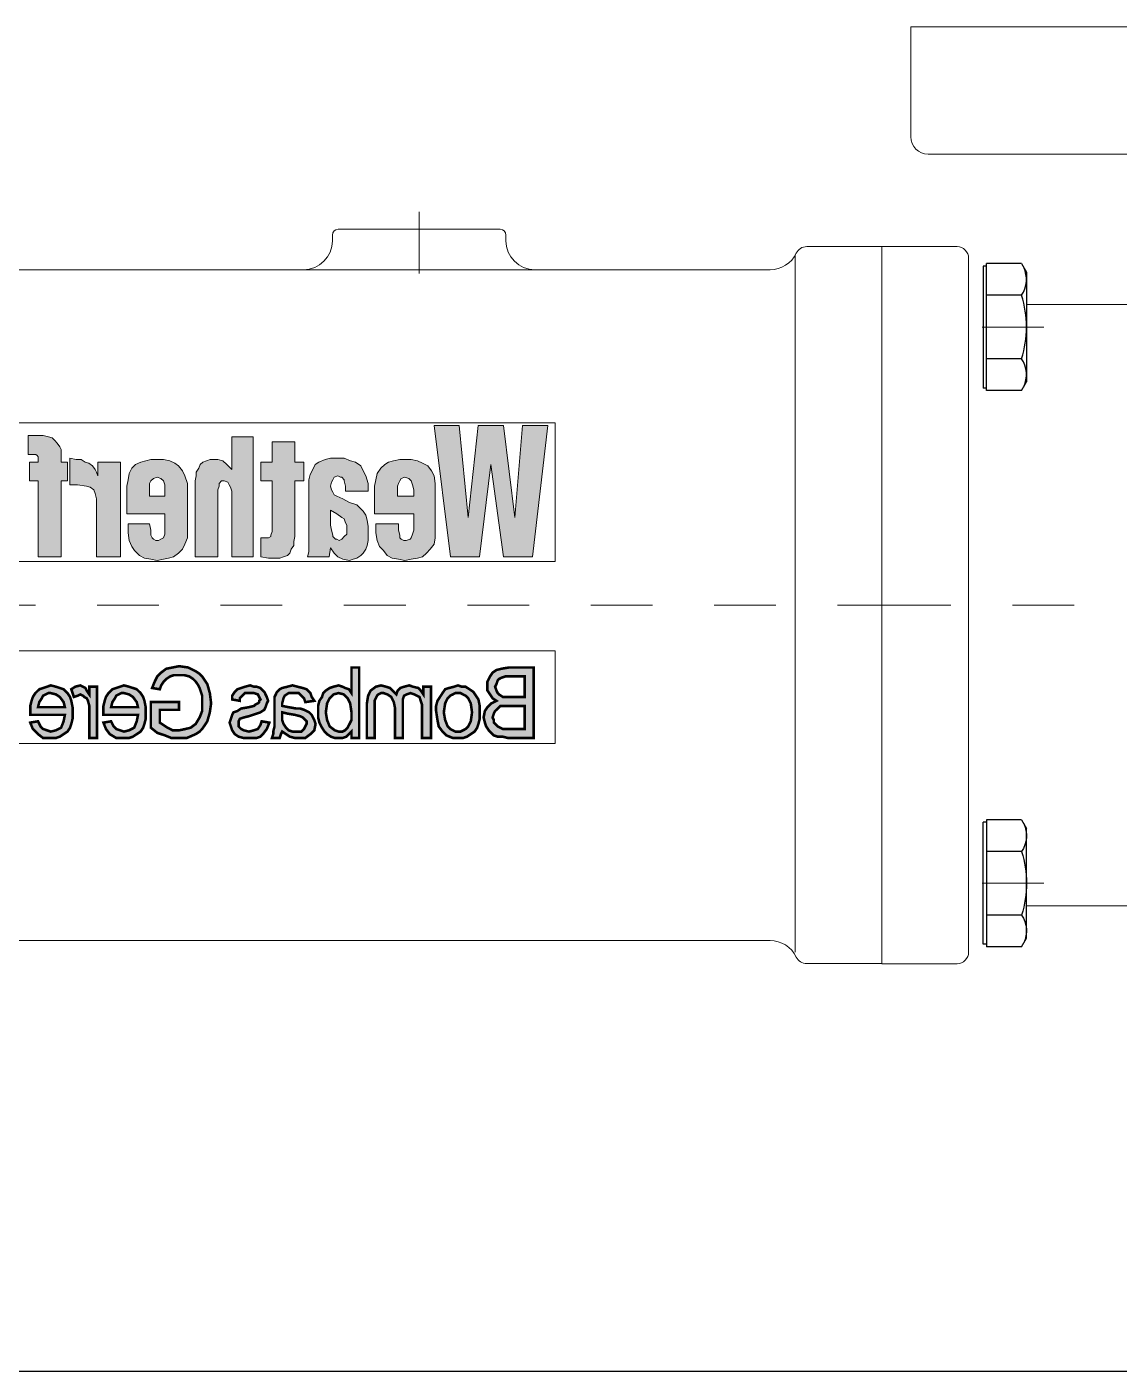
# Model space of a CAD drawing. Header units: millimetres. Extents: x 100 to 940, y 100 to 694.
# Drawn here: x 525.006 to 526.777, y 604.084 to 606.263 of the extents above; entities that cross this region are included whole.
import ezdxf

# ---------------------------------------------------------------- set-up
doc = ezdxf.new("R2010")
doc.units = ezdxf.units.MM
doc.linetypes.add('CENTER', pattern=[2, 1.25, -0.25, 0.25, -0.25])
for name, color, linetype, lineweight in [('AM_0N', 7, 'Continuous', 30), ('Centro', 1, 'CENTER', 5), ('contorno', 1, 'Continuous', 9), ('HACHURA', 1, 'Continuous', 18)]:
    doc.layers.add(name, color=color, linetype=linetype, lineweight=lineweight)

# ---------------------------------------------------------------- blocks, each defined once
blk = doc.blocks.new('CARCAÇA INTERMEDIÁRIA WHT 40')
at = {"layer": 'HACHURA'}
for points in [[(-350.64, 9104.16), (-352.17, 9088.21), (-353.92, 9104.16), (-358.29, 9104.16), (-360.26, 9088.21), (-361.57, 9104.16), (-365.95, 9104.16), (-363.32, 9081.43), (-358.29, 9081.43), (-356.11, 9097.39), (-354.14, 9081.43), (-349.11, 9081.43), (-346.27, 9104.16)], [(-316.32, 9094.55), (-316.32, 9097.82), (-318.29, 9097.82), (-318.29, 9101.32), (-322.23, 9101.32), (-322.23, 9097.82), (-323.76, 9097.82), (-323.76, 9094.55), (-322.23, 9094.55), (-322.23, 9084.93), (-322.01, 9084.05), (-322.01, 9083.4), (-321.57, 9082.74), (-321.35, 9082.08), (-320.91, 9081.65), (-319.6, 9081.21), (-317.63, 9081.21), (-316.32, 9081.43), (-316.32, 9084.71), (-317.63, 9084.71), (-318.07, 9084.93), (-318.07, 9085.15), (-318.29, 9085.8), (-318.29, 9094.55)], [(-305.17, 9095.42), (-305.17, 9096.08), (-305.61, 9096.73), (-305.83, 9097.39), (-306.27, 9097.82), (-307.58, 9098.26), (-308.89, 9098.26), (-309.77, 9098.04), (-311.3, 9096.51), (-311.3, 9102.2), (-315.01, 9102.2), (-315.01, 9081.43), (-311.3, 9081.43), (-311.3, 9092.8), (-311.08, 9093.45), (-310.64, 9094.33), (-309.98, 9094.55), (-309.55, 9094.55), (-309.11, 9094.11), (-309.11, 9093.67), (-308.89, 9093.01), (-308.89, 9081.43), (-304.96, 9081.43), (-304.96, 9094.55)], [(-276.32, 9094.55), (-276.32, 9097.82), (-277.85, 9097.82), (-277.85, 9098.7), (-277.41, 9099.14), (-276.1, 9099.14), (-276.1, 9102.41), (-278.72, 9102.41), (-279.6, 9102.2), (-280.25, 9101.98), (-281.13, 9101.1), (-281.57, 9100.45), (-281.78, 9100.01), (-281.78, 9097.82), (-282.88, 9097.82), (-282.88, 9094.55), (-281.78, 9094.55), (-281.78, 9081.43), (-277.85, 9081.43), (-277.85, 9094.55)], [(-287.91, 9081.43), (-287.91, 9091.48), (-287.69, 9092.36), (-287.47, 9093.01), (-286.81, 9093.45), (-286.16, 9093.67), (-284.63, 9093.89), (-283.31, 9093.89), (-283.31, 9098.48), (-284.41, 9098.26), (-285.28, 9098.26), (-285.94, 9097.82), (-286.59, 9097.61), (-287.25, 9097.17), (-287.69, 9096.51), (-287.91, 9096.08), (-288.12, 9095.42), (-288.12, 9097.82), (-292.06, 9097.82), (-292.06, 9081.43)], [(-302.19, 9062.51), (-303.74, 9062.29), (-305.07, 9061.63), (-305.74, 9061.18), (-306.18, 9060.74), (-306.63, 9060.07), (-307.07, 9059.41), (-307.51, 9057.86), (-307.73, 9056.08), (-307.51, 9054.53), (-307.07, 9052.98), (-306.63, 9052.31), (-306.18, 9051.65), (-305.74, 9051.2), (-305.07, 9050.76), (-303.52, 9050.09), (-301.97, 9050.09), (-300.86, 9050.09), (-299.75, 9050.54), (-298.42, 9050.98), (-297.31, 9051.87), (-297.31, 9056.3), (-302.19, 9056.3), (-302.19, 9054.97), (-298.86, 9054.97), (-298.86, 9052.75), (-299.53, 9052.31), (-300.19, 9051.87), (-301.08, 9051.42), (-302.19, 9051.42), (-303.3, 9051.65), (-304.19, 9051.87), (-305.07, 9052.53), (-305.74, 9053.64), (-306.18, 9054.75), (-306.18, 9056.3), (-306.18, 9057.41), (-305.74, 9058.74), (-305.52, 9059.19), (-305.07, 9059.85), (-304.63, 9060.29), (-303.96, 9060.74), (-303.08, 9060.96), (-302.19, 9060.96), (-301.3, 9060.96), (-300.64, 9060.74), (-299.97, 9060.29), (-299.53, 9059.85), (-299.09, 9059.19), (-298.86, 9058.52), (-297.53, 9058.74), (-297.98, 9059.85), (-298.42, 9060.74), (-299.09, 9061.4), (-299.97, 9062.07), (-301.08, 9062.29)], [(-344.19, 9054.75), (-344.19, 9055.86), (-343.97, 9056.52), (-343.75, 9057.19), (-343.31, 9057.41), (-342.86, 9057.63), (-342.2, 9057.86), (-341.53, 9057.63), (-341.09, 9057.41), (-340.87, 9056.75), (-340.87, 9055.86), (-340.87, 9050.09), (-339.54, 9050.09), (-339.54, 9055.19), (-339.32, 9056.3), (-338.87, 9057.19), (-338.21, 9057.63), (-337.54, 9057.86), (-337.1, 9057.86), (-336.65, 9057.63), (-336.43, 9057.41), (-336.21, 9056.97), (-335.99, 9056.52), (-335.99, 9055.64), (-335.99, 9050.09), (-334.66, 9050.09), (-334.66, 9056.08), (-334.88, 9057.41), (-335.32, 9058.3), (-336.21, 9058.96), (-337.1, 9059.19), (-337.98, 9058.96), (-338.65, 9058.74), (-339.09, 9058.3), (-339.76, 9057.63), (-339.98, 9058.3), (-340.42, 9058.74), (-341.09, 9058.96), (-341.98, 9059.19), (-342.64, 9058.96), (-343.53, 9058.74), (-343.97, 9058.3), (-344.42, 9057.63), (-344.42, 9058.96), (-345.75, 9058.96), (-345.75, 9050.09), (-344.19, 9050.09)], [(-315.81, 9057.63), (-315.14, 9057.86), (-314.48, 9057.86), (-313.59, 9057.86), (-313.15, 9057.41), (-312.7, 9056.97), (-312.7, 9056.52), (-311.37, 9056.75), (-311.37, 9057.41), (-311.82, 9058.08), (-312.26, 9058.52), (-312.92, 9058.74), (-313.59, 9058.96), (-314.48, 9059.19), (-315.14, 9058.96), (-315.59, 9058.96), (-316.25, 9058.74), (-316.47, 9058.52), (-316.92, 9058.08), (-317.14, 9057.63), (-317.36, 9057.19), (-317.58, 9056.52), (-317.36, 9056.08), (-317.14, 9055.42), (-316.92, 9054.97), (-316.25, 9054.53), (-315.59, 9054.31), (-314.26, 9053.86), (-313.37, 9053.64), (-312.7, 9053.42), (-312.48, 9052.98), (-312.48, 9052.53), (-312.48, 9052.09), (-312.92, 9051.65), (-313.37, 9051.42), (-314.26, 9051.2), (-315.14, 9051.42), (-315.81, 9051.65), (-316.25, 9052.31), (-316.47, 9052.98), (-317.8, 9052.75), (-317.36, 9051.65), (-316.69, 9050.76), (-316.25, 9050.32), (-315.59, 9050.09), (-314.92, 9050.09), (-314.26, 9050.09), (-313.37, 9050.09), (-312.48, 9050.32), (-311.82, 9050.76), (-311.37, 9051.42), (-311.15, 9052.09), (-310.93, 9052.75), (-311.15, 9053.42), (-311.37, 9054.09), (-311.59, 9054.53), (-312.26, 9054.75), (-312.92, 9055.19), (-314.26, 9055.42), (-315.14, 9055.64), (-315.36, 9055.86), (-315.81, 9056.08), (-316.03, 9056.3), (-316.03, 9056.52), (-316.25, 9056.75), (-316.03, 9057.19)], [(-288, 9050.09), (-286.67, 9050.09), (-286.67, 9054.75), (-286.67, 9055.64), (-286.44, 9056.52), (-286.22, 9056.97), (-285.78, 9057.19), (-285.56, 9057.41), (-285.11, 9057.63), (-284.67, 9057.41), (-284, 9057.19), (-283.56, 9058.52), (-284.23, 9058.96), (-285.11, 9059.19), (-285.56, 9058.96), (-286, 9058.74), (-286.22, 9058.3), (-286.67, 9057.63), (-286.67, 9058.96), (-288, 9058.96)]]:
    blk.add_hatch(color=256, dxfattribs=at).paths.add_polyline_path(points)
h = blk.add_hatch(color=256, dxfattribs=at)
h.paths.add_polyline_path([(-336.43, 9095.86), (-337.09, 9096.73), (-337.75, 9097.39), (-338.4, 9097.82), (-339.28, 9098.04), (-340.37, 9098.26), (-342.34, 9098.26), (-343.43, 9098.04), (-345.18, 9097.17), (-345.83, 9096.29), (-346.27, 9095.42), (-346.49, 9094.11), (-346.49, 9084.71), (-346.27, 9083.62), (-345.62, 9082.74), (-344.3, 9081.43), (-343.43, 9081.21), (-341.24, 9080.77), (-339.06, 9081.21), (-338.18, 9081.65), (-337.53, 9082.52), (-336.87, 9083.18), (-336.43, 9084.27), (-336.22, 9085.58), (-336.22, 9087.11), (-340.15, 9087.11), (-340.15, 9086.02), (-340.37, 9085.15), (-340.37, 9084.71), (-340.59, 9084.49), (-341.02, 9084.27), (-341.46, 9084.27), (-342.12, 9084.49), (-342.34, 9084.71), (-342.77, 9086.02), (-342.77, 9088.86), (-336, 9088.86), (-336, 9093.67)])
h.paths.add_polyline_path([(-342.77, 9091.92), (-342.77, 9093.01), (-342.56, 9093.89), (-342.34, 9094.55), (-341.9, 9094.98), (-341.24, 9095.2), (-340.59, 9094.98), (-339.93, 9093.67), (-339.93, 9091.92)], flags=16)
h = blk.add_hatch(color=256, dxfattribs=at)
h.paths.add_polyline_path([(-324.85, 9095.64), (-325.72, 9097.39), (-326.38, 9097.82), (-327.47, 9098.26), (-328.35, 9098.48), (-330.75, 9098.48), (-331.84, 9098.04), (-332.72, 9097.82), (-333.59, 9097.17), (-334.47, 9095.42), (-334.9, 9094.11), (-334.9, 9092.8), (-330.97, 9092.8), (-330.97, 9093.67), (-330.75, 9094.55), (-330.75, 9094.76), (-330.31, 9095.2), (-330.09, 9095.2), (-329.66, 9095.42), (-329, 9095.2), (-328.56, 9094.33), (-328.35, 9093.67), (-328.56, 9093.01), (-329, 9092.14), (-329.44, 9091.92), (-330.53, 9091.48), (-331.63, 9090.83), (-332.94, 9090.39), (-334.03, 9089.3), (-334.47, 9088.64), (-334.69, 9087.77), (-334.9, 9086.68), (-334.9, 9084.27), (-334.69, 9083.4), (-334.47, 9082.74), (-334.03, 9082.08), (-333.59, 9081.65), (-332.94, 9081.21), (-331.63, 9080.77), (-330.53, 9080.99), (-329.66, 9081.43), (-329, 9082.08), (-328.35, 9082.96), (-328.13, 9081.43), (-324.41, 9081.43), (-324.63, 9082.3), (-324.63, 9094.76)])
h.paths.add_polyline_path([(-328.35, 9086.89), (-328.78, 9085.15), (-328.78, 9084.93), (-329.22, 9084.49), (-329.44, 9084.49), (-329.88, 9084.27), (-330.31, 9084.49), (-331.19, 9085.36), (-331.19, 9086.89), (-330.97, 9087.33), (-330.75, 9087.99), (-330.31, 9088.21), (-329.44, 9088.86), (-328.35, 9089.52)], flags=16)
h = blk.add_hatch(color=256, dxfattribs=at)
h.paths.add_polyline_path([(-293.15, 9088.86), (-293.15, 9093.67), (-293.59, 9095.86), (-294.03, 9096.73), (-294.68, 9097.39), (-295.56, 9097.82), (-297.3, 9098.26), (-299.49, 9098.26), (-300.58, 9098.04), (-301.46, 9097.61), (-302.11, 9097.17), (-302.77, 9096.29), (-303.21, 9095.42), (-303.64, 9094.11), (-303.64, 9084.71), (-303.21, 9083.62), (-302.77, 9082.74), (-302.11, 9082.08), (-301.24, 9081.43), (-299.49, 9080.99), (-298.4, 9080.77), (-296.21, 9081.21), (-295.34, 9081.65), (-294.46, 9082.52), (-294.03, 9083.18), (-293.59, 9084.27), (-293.37, 9085.58), (-293.37, 9087.11), (-297.09, 9087.11), (-297.3, 9086.02), (-297.3, 9085.15), (-297.52, 9084.71), (-297.74, 9084.49), (-298.18, 9084.27), (-298.62, 9084.27), (-299.49, 9084.71), (-299.71, 9085.36), (-299.71, 9088.86)])
h.paths.add_polyline_path([(-299.71, 9093.89), (-299.49, 9094.55), (-299.05, 9094.98), (-298.4, 9095.2), (-297.74, 9094.98), (-297.3, 9094.55), (-297.09, 9094.11), (-297.09, 9091.92), (-299.71, 9091.92)], flags=16)
h = blk.add_hatch(color=256, dxfattribs=at)
h.paths.add_polyline_path([(-363.49, 9050.09), (-359.05, 9050.09), (-358.17, 9050.32), (-357.28, 9050.32), (-356.61, 9050.54), (-356.17, 9050.98), (-355.73, 9051.42), (-355.28, 9052.09), (-355.06, 9052.75), (-354.84, 9053.64), (-355.06, 9054.75), (-355.5, 9055.42), (-356.17, 9056.08), (-357.06, 9056.52), (-356.39, 9056.97), (-355.95, 9057.63), (-355.5, 9058.3), (-355.5, 9059.19), (-355.5, 9059.85), (-355.95, 9060.74), (-356.39, 9061.4), (-357.06, 9061.85), (-357.94, 9062.07), (-359.27, 9062.29), (-363.49, 9062.29)])
h.paths.add_polyline_path([(-361.94, 9057.19), (-361.94, 9060.74), (-359.72, 9060.74), (-358.61, 9060.74), (-357.94, 9060.52), (-357.5, 9060.29), (-357.28, 9060.07), (-357.06, 9059.41), (-356.83, 9058.96), (-357.06, 9058.3), (-357.28, 9057.86), (-357.5, 9057.63), (-358.17, 9057.19), (-358.61, 9057.19), (-359.5, 9057.19)], flags=16)
h.paths.add_polyline_path([(-359.27, 9055.64), (-358.39, 9055.64), (-357.72, 9055.64), (-357.28, 9055.19), (-356.83, 9054.75), (-356.61, 9054.31), (-356.39, 9053.64), (-356.61, 9053.2), (-356.61, 9052.75), (-357.06, 9052.31), (-357.28, 9052.09), (-357.72, 9051.87), (-358.17, 9051.65), (-358.61, 9051.65), (-359.05, 9051.65), (-361.94, 9051.65), (-361.94, 9055.64)], flags=16)
h = blk.add_hatch(color=256, dxfattribs=at)
h.paths.add_polyline_path([(-333.33, 9050.09), (-332, 9050.09), (-332, 9051.2), (-331.55, 9050.76), (-331.11, 9050.32), (-330.44, 9050.09), (-329.78, 9050.09), (-329.11, 9050.09), (-328.45, 9050.32), (-327.78, 9050.76), (-327.34, 9051.2), (-326.9, 9051.87), (-326.45, 9052.75), (-326.23, 9053.64), (-326.23, 9054.75), (-326.23, 9055.64), (-326.45, 9056.52), (-326.9, 9057.19), (-327.12, 9057.86), (-327.56, 9058.3), (-328.23, 9058.74), (-328.89, 9058.96), (-329.78, 9059.19), (-330.44, 9058.96), (-330.89, 9058.74), (-331.55, 9058.52), (-332, 9057.86), (-332, 9062.29), (-333.33, 9062.29)])
h.paths.add_polyline_path([(-331.33, 9056.97), (-330.67, 9057.63), (-329.78, 9057.86), (-328.89, 9057.63), (-328.23, 9056.97), (-327.78, 9056.08), (-327.56, 9054.53), (-327.78, 9053.2), (-328.23, 9052.09), (-329.11, 9051.42), (-329.78, 9051.2), (-330.44, 9051.2), (-330.89, 9051.42), (-331.33, 9051.87), (-331.55, 9052.31), (-332, 9053.2), (-332, 9054.53), (-331.77, 9056.08)], flags=16)
h = blk.add_hatch(color=256, dxfattribs=at)
h.paths.add_polyline_path([(-346.63, 9054.75), (-346.63, 9055.64), (-346.86, 9056.52), (-347.3, 9057.19), (-347.74, 9057.86), (-348.19, 9058.52), (-348.85, 9058.74), (-349.74, 9058.96), (-350.4, 9059.19), (-351.07, 9058.96), (-351.73, 9058.96), (-352.4, 9058.52), (-353.06, 9058.08), (-353.51, 9057.41), (-353.95, 9056.75), (-354.17, 9055.64), (-354.17, 9054.53), (-354.17, 9053.42), (-353.95, 9052.53), (-353.73, 9051.87), (-353.29, 9051.2), (-352.62, 9050.76), (-351.96, 9050.32), (-351.29, 9050.09), (-350.4, 9050.09), (-349.52, 9050.09), (-348.41, 9050.54), (-347.74, 9051.2), (-347.08, 9052.09), (-346.86, 9053.2)])
h.paths.add_polyline_path([(-347.96, 9054.53), (-348.19, 9053.2), (-348.63, 9052.09), (-349.07, 9051.65), (-349.52, 9051.42), (-349.96, 9051.2), (-350.4, 9051.2), (-350.85, 9051.2), (-351.29, 9051.42), (-351.73, 9051.65), (-352.18, 9052.09), (-352.62, 9052.98), (-352.84, 9054.53), (-352.62, 9056.08), (-352.18, 9056.97), (-351.73, 9057.41), (-351.29, 9057.63), (-350.85, 9057.86), (-350.4, 9057.86), (-349.96, 9057.86), (-349.52, 9057.63), (-349.07, 9057.41), (-348.63, 9056.97), (-348.19, 9056.08)], flags=16)
h = blk.add_hatch(color=256, dxfattribs=at)
h.paths.add_polyline_path([(-320.24, 9056.97), (-320.02, 9056.08), (-320.02, 9055.86), (-320.02, 9055.64), (-321.13, 9055.42), (-322.46, 9055.19), (-323.13, 9055.19), (-323.79, 9054.97), (-324.23, 9054.75), (-324.68, 9054.53), (-325.12, 9054.09), (-325.34, 9053.64), (-325.57, 9053.2), (-325.79, 9052.53), (-325.57, 9051.42), (-324.9, 9050.76), (-324.01, 9050.09), (-322.9, 9050.09), (-322.24, 9050.09), (-321.35, 9050.32), (-320.69, 9050.76), (-320.02, 9051.2), (-319.8, 9050.76), (-319.58, 9050.09), (-318.25, 9050.09), (-318.47, 9050.76), (-318.47, 9051.2), (-318.69, 9052.09), (-318.69, 9053.86), (-318.69, 9055.86), (-318.69, 9056.75), (-318.69, 9057.19), (-318.91, 9057.63), (-319.13, 9058.08), (-319.58, 9058.52), (-320.02, 9058.74), (-320.91, 9058.96), (-321.8, 9059.19), (-322.68, 9058.96), (-323.57, 9058.74), (-324.23, 9058.52), (-324.9, 9057.86), (-325.12, 9057.19), (-325.57, 9056.52), (-324.01, 9056.3), (-323.79, 9056.97), (-323.35, 9057.41), (-322.9, 9057.86), (-322.02, 9057.86), (-321.13, 9057.86), (-320.46, 9057.41)])
h.paths.add_polyline_path([(-320.02, 9054.53), (-320.02, 9054.09), (-320.02, 9053.2), (-320.24, 9052.53), (-320.69, 9051.87), (-321.13, 9051.42), (-321.8, 9051.2), (-322.68, 9051.2), (-323.35, 9051.2), (-323.79, 9051.65), (-324.01, 9052.09), (-324.23, 9052.53), (-324.23, 9052.98), (-324.01, 9053.2), (-323.79, 9053.42), (-323.57, 9053.64), (-323.13, 9053.86), (-322.24, 9054.09), (-320.91, 9054.31)], flags=16)
h = blk.add_hatch(color=256, dxfattribs=at)
h.paths.add_polyline_path([(-289.55, 9057.19), (-289.99, 9057.86), (-290.66, 9058.52), (-291.32, 9058.74), (-291.99, 9058.96), (-292.65, 9059.19), (-293.54, 9058.96), (-294.21, 9058.74), (-294.87, 9058.52), (-295.54, 9057.86), (-295.98, 9057.19), (-296.2, 9056.52), (-296.42, 9055.42), (-296.42, 9054.53), (-296.42, 9053.42), (-296.2, 9052.53), (-295.98, 9051.87), (-295.54, 9051.2), (-294.87, 9050.76), (-294.21, 9050.32), (-293.54, 9050.09), (-292.65, 9050.09), (-291.32, 9050.09), (-290.21, 9050.76), (-289.55, 9051.65), (-289.11, 9052.75), (-290.44, 9052.98), (-290.88, 9052.09), (-291.32, 9051.65), (-291.99, 9051.42), (-292.65, 9051.2), (-293.54, 9051.42), (-294.43, 9051.87), (-294.87, 9052.98), (-295.09, 9054.09), (-289.11, 9054.09), (-289.11, 9054.31), (-289.11, 9054.53), (-289.11, 9055.64), (-289.33, 9056.52)])
h.paths.add_polyline_path([(-290.66, 9056.3), (-290.44, 9055.42), (-295.09, 9055.42), (-294.87, 9056.3), (-294.21, 9057.19), (-293.54, 9057.63), (-292.65, 9057.86), (-292.21, 9057.86), (-291.77, 9057.63), (-291.32, 9057.41), (-291.1, 9056.97)], flags=16)
h = blk.add_hatch(color=256, dxfattribs=at)
h.paths.add_polyline_path([(-283.56, 9056.52), (-283.78, 9055.42), (-283.78, 9054.53), (-283.78, 9053.42), (-283.56, 9052.53), (-283.34, 9051.87), (-282.9, 9051.2), (-282.23, 9050.76), (-281.57, 9050.32), (-280.9, 9050.09), (-280.01, 9050.09), (-278.68, 9050.09), (-277.8, 9050.76), (-276.91, 9051.65), (-276.46, 9052.75), (-277.8, 9052.98), (-278.24, 9052.09), (-278.68, 9051.65), (-279.35, 9051.42), (-280.01, 9051.2), (-280.9, 9051.42), (-281.79, 9051.87), (-282.23, 9052.98), (-282.45, 9054.09), (-276.46, 9054.09), (-276.46, 9054.31), (-276.46, 9054.53), (-276.46, 9055.64), (-276.69, 9056.52), (-276.91, 9057.19), (-277.35, 9057.86), (-278.02, 9058.52), (-278.68, 9058.74), (-279.35, 9058.96), (-280.01, 9059.19), (-280.9, 9058.96), (-281.57, 9058.74), (-282.23, 9058.52), (-282.9, 9057.86), (-283.34, 9057.19)])
h.paths.add_polyline_path([(-282.23, 9056.3), (-281.57, 9057.19), (-280.9, 9057.63), (-280.01, 9057.86), (-279.57, 9057.86), (-279.13, 9057.63), (-278.68, 9057.41), (-278.46, 9056.97), (-278.02, 9056.3), (-277.8, 9055.42), (-282.45, 9055.42)], flags=16)
at = {"layer": 'Centro'}
for p, q in [((-343.7, 9141.07), (-343.7, 9128.07)), ((-426.7, 9073.07), (-120.7, 9073.07))]:
    blk.add_line(p, q, dxfattribs=at)
at = {"layer": 'contorno'}
for p, q in [((-358.7, 9137.07), (-358.7, 9136.07)), ((-329.7, 9138.07), (-357.7, 9138.07)), ((-328.7, 9136.07), (-328.7, 9137.07)), ((-423.7, 9135.07), (-410.7, 9135.07)), ((-423.7, 9128.52), (-423.7, 9135.07)), ((-408.7, 9013.07), (-408.7, 9133.56)), ((-150.7, 9131.07), (-404.37, 9131.07)), ((-423.7, 9128.52), (-423.7, 9017.62)), ((-423.7, 9017.62), (-423.7, 9011.07)), ((-150.7, 9015.07), (-404.37, 9015.07)), ((-423.7, 9011.07), (-410.7, 9011.07))]:
    blk.add_line(p, q, dxfattribs=at)
for points in [[(-367.2, 9104.61), (-234.86, 9104.61), (-234.86, 9080.61), (-367.2, 9080.61)], [(-367.2, 9065.14), (-241.77, 9065.14), (-241.77, 9049.14), (-367.2, 9049.14)]]:
    blk.add_lwpolyline(points, close=True, dxfattribs=at)
for centre, radius, start, end in [((-363.7, 9136.07), 5, 270, 0), ((-357.7, 9137.07), 1, 90, 180), ((-329.7, 9137.07), 1, 0, 90), ((-323.7, 9136.07), 5, 180, 270), ((-410.7, 9133.07), 2, 25.3769, 90), ((-404.37, 9136.07), 5, 205.3769, 270), ((-404.37, 9010.07), 5, 90, 154.6231), ((-410.7, 9013.07), 2, 270, 334.6231)]:
    blk.add_arc(centre, radius, start, end, dxfattribs=at)
at = {"layer": 'HACHURA'}
for points in [[(-353.92, 9104.16), (-352.17, 9088.21), (-350.64, 9104.16), (-346.27, 9104.16), (-349.11, 9081.43), (-354.14, 9081.43), (-356.11, 9097.39), (-358.29, 9081.43), (-363.32, 9081.43), (-365.95, 9104.16), (-361.57, 9104.16), (-360.26, 9088.21), (-358.29, 9104.16), (-353.92, 9104.16), (-353.92, 9104.16)], [(-322.23, 9094.55), (-323.76, 9094.55), (-323.76, 9097.82), (-322.23, 9097.82), (-322.23, 9101.32), (-318.29, 9101.32), (-318.29, 9097.82), (-316.32, 9097.82), (-316.32, 9094.55), (-318.29, 9094.55), (-318.29, 9085.8), (-318.07, 9085.15), (-318.07, 9084.93), (-317.63, 9084.71), (-317.42, 9084.71), (-316.76, 9084.71), (-316.32, 9084.71), (-316.32, 9081.43), (-317.63, 9081.21), (-318.95, 9081.21), (-319.6, 9081.21), (-320.26, 9081.43), (-320.91, 9081.65), (-321.35, 9082.08), (-321.57, 9082.74), (-322.01, 9083.4), (-322.01, 9084.05), (-322.23, 9084.93), (-322.23, 9094.55), (-322.23, 9094.55)], [(-311.3, 9102.2), (-311.3, 9096.51), (-310.42, 9097.39), (-309.77, 9098.04), (-308.89, 9098.26), (-308.23, 9098.26), (-307.58, 9098.26), (-306.92, 9098.04), (-306.27, 9097.82), (-305.83, 9097.39), (-305.61, 9096.73), (-305.17, 9096.08), (-305.17, 9095.42), (-304.96, 9094.55), (-304.96, 9081.43), (-308.89, 9081.43), (-308.89, 9093.01), (-309.11, 9093.67), (-309.11, 9094.11), (-309.55, 9094.55), (-309.98, 9094.55), (-310.64, 9094.33), (-310.86, 9093.89), (-311.08, 9093.45), (-311.3, 9092.8), (-311.3, 9081.43), (-315.01, 9081.43), (-315.01, 9102.2), (-311.3, 9102.2), (-311.3, 9102.2)], [(-281.78, 9081.43), (-281.78, 9094.55), (-282.88, 9094.55), (-282.88, 9097.82), (-281.78, 9097.82), (-281.78, 9099.35), (-281.78, 9100.01), (-281.57, 9100.45), (-281.13, 9101.1), (-280.69, 9101.54), (-280.25, 9101.98), (-279.6, 9102.2), (-278.72, 9102.41), (-277.85, 9102.41), (-276.1, 9102.41), (-276.1, 9099.14), (-276.98, 9099.14), (-277.41, 9099.14), (-277.63, 9098.92), (-277.85, 9098.7), (-277.85, 9098.48), (-277.85, 9097.82), (-276.32, 9097.82), (-276.32, 9094.55), (-277.85, 9094.55), (-277.85, 9081.43), (-281.78, 9081.43), (-281.78, 9081.43)], [(-336, 9088.86), (-342.77, 9088.86), (-342.77, 9086.02), (-342.56, 9085.36), (-342.34, 9084.71), (-342.12, 9084.49), (-341.46, 9084.27), (-341.02, 9084.27), (-340.59, 9084.49), (-340.37, 9084.71), (-340.37, 9085.15), (-340.15, 9086.02), (-340.15, 9087.11), (-336.22, 9087.11), (-336.22, 9085.58), (-336.43, 9084.27), (-336.87, 9083.18), (-337.53, 9082.52), (-338.18, 9081.65), (-339.06, 9081.21), (-340.15, 9080.99), (-341.24, 9080.77), (-342.34, 9080.99), (-343.43, 9081.21), (-344.3, 9081.43), (-344.96, 9082.08), (-345.62, 9082.74), (-346.27, 9083.62), (-346.49, 9084.71), (-346.49, 9086.02), (-346.49, 9092.8), (-346.49, 9094.11), (-346.27, 9095.42), (-345.83, 9096.29), (-345.18, 9097.17), (-344.3, 9097.61), (-343.43, 9098.04), (-342.34, 9098.26), (-341.24, 9098.26), (-340.37, 9098.26), (-339.28, 9098.04), (-338.4, 9097.82), (-337.75, 9097.39), (-337.09, 9096.73), (-336.43, 9095.86), (-336.22, 9094.76), (-336, 9093.67), (-336, 9088.86), (-336, 9088.86)], [(-328.13, 9081.43), (-328.35, 9082.96), (-329, 9082.08), (-329.66, 9081.43), (-330.53, 9080.99), (-331.63, 9080.77), (-332.28, 9080.99), (-332.94, 9081.21), (-333.59, 9081.65), (-334.03, 9082.08), (-334.47, 9082.74), (-334.69, 9083.4), (-334.9, 9084.27), (-334.9, 9085.36), (-334.9, 9086.68), (-334.69, 9087.77), (-334.47, 9088.64), (-334.03, 9089.3), (-332.94, 9090.39), (-331.63, 9090.83), (-330.53, 9091.48), (-329.44, 9091.92), (-329, 9092.14), (-328.78, 9092.58), (-328.56, 9093.01), (-328.35, 9093.67), (-328.56, 9094.33), (-328.78, 9094.76), (-329, 9095.2), (-329.66, 9095.42), (-330.09, 9095.2), (-330.31, 9095.2), (-330.75, 9094.76), (-330.75, 9094.55), (-330.97, 9093.67), (-330.97, 9092.8), (-334.9, 9092.8), (-334.9, 9094.11), (-334.47, 9095.42), (-334.03, 9096.29), (-333.59, 9097.17), (-332.72, 9097.82), (-331.84, 9098.04), (-330.75, 9098.48), (-329.66, 9098.48), (-328.35, 9098.48), (-327.47, 9098.26), (-326.38, 9097.82), (-325.72, 9097.39), (-325.29, 9096.51), (-324.85, 9095.64), (-324.63, 9094.76), (-324.63, 9093.45), (-324.63, 9083.18), (-324.63, 9082.3), (-324.41, 9081.43), (-328.13, 9081.43), (-328.13, 9081.43)], [(-293.15, 9088.86), (-299.71, 9088.86), (-299.71, 9086.02), (-299.71, 9085.36), (-299.49, 9084.71), (-299.05, 9084.49), (-298.62, 9084.27), (-298.18, 9084.27), (-297.74, 9084.49), (-297.52, 9084.71), (-297.3, 9085.15), (-297.3, 9086.02), (-297.09, 9087.11), (-293.37, 9087.11), (-293.37, 9085.58), (-293.59, 9084.27), (-294.03, 9083.18), (-294.46, 9082.52), (-295.34, 9081.65), (-296.21, 9081.21), (-297.3, 9080.99), (-298.4, 9080.77), (-299.49, 9080.99), (-300.37, 9081.21), (-301.24, 9081.43), (-302.11, 9082.08), (-302.77, 9082.74), (-303.21, 9083.62), (-303.64, 9084.71), (-303.64, 9086.02), (-303.64, 9092.8), (-303.64, 9094.11), (-303.21, 9095.42), (-302.77, 9096.29), (-302.11, 9097.17), (-301.46, 9097.61), (-300.58, 9098.04), (-299.49, 9098.26), (-298.4, 9098.26), (-297.3, 9098.26), (-296.43, 9098.04), (-295.56, 9097.82), (-294.68, 9097.39), (-294.03, 9096.73), (-293.59, 9095.86), (-293.37, 9094.76), (-293.15, 9093.67), (-293.15, 9088.86), (-293.15, 9088.86)], [(-292.06, 9097.82), (-288.12, 9097.82), (-288.12, 9095.42), (-287.91, 9096.08), (-287.69, 9096.51), (-287.25, 9097.17), (-286.59, 9097.61), (-285.94, 9097.82), (-285.28, 9098.26), (-284.41, 9098.26), (-283.31, 9098.48), (-283.31, 9093.89), (-284.63, 9093.89), (-286.16, 9093.67), (-286.81, 9093.45), (-287.47, 9093.01), (-287.69, 9092.36), (-287.91, 9091.48), (-287.91, 9081.43), (-292.06, 9081.43), (-292.06, 9097.82), (-292.06, 9097.82)], [(-342.77, 9091.92), (-339.93, 9091.92), (-339.93, 9093.67), (-340.15, 9094.11), (-340.37, 9094.55), (-340.59, 9094.98), (-341.24, 9095.2), (-341.9, 9094.98), (-342.34, 9094.55), (-342.56, 9093.89), (-342.77, 9093.01), (-342.77, 9091.92), (-342.77, 9091.92)], [(-299.71, 9091.92), (-297.09, 9091.92), (-297.09, 9093.67), (-297.09, 9094.11), (-297.3, 9094.55), (-297.74, 9094.98), (-298.4, 9095.2), (-299.05, 9094.98), (-299.49, 9094.55), (-299.71, 9093.89), (-299.71, 9093.01), (-299.71, 9091.92), (-299.71, 9091.92)], [(-328.35, 9086.89), (-328.35, 9089.52), (-329.44, 9088.86), (-330.31, 9088.21), (-330.75, 9087.99), (-330.97, 9087.33), (-331.19, 9086.89), (-331.19, 9086.02), (-331.19, 9085.36), (-330.75, 9084.93), (-330.31, 9084.49), (-329.88, 9084.27), (-329.44, 9084.49), (-329.22, 9084.49), (-328.78, 9084.93), (-328.78, 9085.15), (-328.56, 9086.02), (-328.35, 9086.89), (-328.35, 9086.89)], [(-363.49, 9050.09), (-363.49, 9062.29), (-359.27, 9062.29), (-357.94, 9062.07), (-357.06, 9061.85), (-356.39, 9061.4), (-355.95, 9060.74), (-355.5, 9059.85), (-355.5, 9059.19), (-355.5, 9058.3), (-355.95, 9057.63), (-356.39, 9056.97), (-357.06, 9056.52), (-356.17, 9056.08), (-355.5, 9055.42), (-355.06, 9054.75), (-354.84, 9053.64), (-355.06, 9052.75), (-355.28, 9052.09), (-355.73, 9051.42), (-356.17, 9050.98), (-356.61, 9050.54), (-357.28, 9050.32), (-358.17, 9050.32), (-359.05, 9050.09), (-363.49, 9050.09), (-363.49, 9050.09)], [(-332, 9050.09), (-333.33, 9050.09), (-333.33, 9062.29), (-332, 9062.29), (-332, 9057.86), (-331.55, 9058.52), (-330.89, 9058.74), (-330.44, 9058.96), (-329.78, 9059.19), (-328.89, 9058.96), (-328.23, 9058.74), (-327.56, 9058.3), (-327.12, 9057.86), (-326.9, 9057.19), (-326.45, 9056.52), (-326.23, 9055.64), (-326.23, 9054.75), (-326.23, 9053.64), (-326.45, 9052.75), (-326.9, 9051.87), (-327.34, 9051.2), (-327.78, 9050.76), (-328.45, 9050.32), (-329.11, 9050.09), (-329.78, 9050.09), (-330.44, 9050.09), (-331.11, 9050.32), (-331.55, 9050.76), (-332, 9051.2), (-332, 9050.09), (-332, 9050.09)], [(-302.19, 9054.97), (-302.19, 9056.3), (-297.31, 9056.3), (-297.31, 9051.87), (-298.42, 9050.98), (-299.75, 9050.54), (-300.86, 9050.09), (-301.97, 9050.09), (-303.52, 9050.09), (-305.07, 9050.76), (-305.74, 9051.2), (-306.18, 9051.65), (-306.63, 9052.31), (-307.07, 9052.98), (-307.51, 9054.53), (-307.73, 9056.08), (-307.51, 9057.86), (-307.07, 9059.41), (-306.63, 9060.07), (-306.18, 9060.74), (-305.74, 9061.18), (-305.07, 9061.63), (-303.74, 9062.29), (-302.19, 9062.51), (-301.08, 9062.29), (-299.97, 9062.07), (-299.09, 9061.4), (-298.42, 9060.74), (-297.98, 9059.85), (-297.53, 9058.74), (-298.86, 9058.52), (-299.09, 9059.19), (-299.53, 9059.85), (-299.97, 9060.29), (-300.64, 9060.74), (-301.3, 9060.96), (-302.19, 9060.96), (-303.08, 9060.96), (-303.96, 9060.74), (-304.63, 9060.29), (-305.07, 9059.85), (-305.52, 9059.19), (-305.74, 9058.74), (-306.18, 9057.41), (-306.18, 9056.3), (-306.18, 9054.75), (-305.74, 9053.64), (-305.07, 9052.53), (-304.19, 9051.87), (-303.3, 9051.65), (-302.19, 9051.42), (-301.08, 9051.42), (-300.19, 9051.87), (-299.53, 9052.31), (-298.86, 9052.75), (-298.86, 9054.97), (-302.19, 9054.97), (-302.19, 9054.97)], [(-361.94, 9057.19), (-359.5, 9057.19), (-358.61, 9057.19), (-358.17, 9057.19), (-357.5, 9057.63), (-357.28, 9057.86), (-357.06, 9058.3), (-356.83, 9058.96), (-357.06, 9059.41), (-357.28, 9060.07), (-357.5, 9060.29), (-357.94, 9060.52), (-358.61, 9060.74), (-359.72, 9060.74), (-361.94, 9060.74), (-361.94, 9057.19), (-361.94, 9057.19)], [(-354.17, 9054.53), (-354.17, 9055.64), (-353.95, 9056.75), (-353.51, 9057.41), (-353.06, 9058.08), (-352.4, 9058.52), (-351.73, 9058.96), (-351.07, 9058.96), (-350.4, 9059.19), (-349.74, 9058.96), (-348.85, 9058.74), (-348.19, 9058.52), (-347.74, 9057.86), (-347.3, 9057.19), (-346.86, 9056.52), (-346.63, 9055.64), (-346.63, 9054.75), (-346.86, 9053.2), (-347.08, 9052.09), (-347.74, 9051.2), (-348.41, 9050.54), (-349.52, 9050.09), (-350.4, 9050.09), (-351.29, 9050.09), (-351.96, 9050.32), (-352.62, 9050.76), (-353.29, 9051.2), (-353.73, 9051.87), (-353.95, 9052.53), (-354.17, 9053.42), (-354.17, 9054.53), (-354.17, 9054.53)], [(-352.84, 9054.53), (-352.62, 9052.98), (-352.18, 9052.09), (-351.73, 9051.65), (-351.29, 9051.42), (-350.85, 9051.2), (-350.4, 9051.2), (-349.96, 9051.2), (-349.52, 9051.42), (-349.07, 9051.65), (-348.63, 9052.09), (-348.19, 9053.2), (-347.96, 9054.53), (-348.19, 9056.08), (-348.63, 9056.97), (-349.07, 9057.41), (-349.52, 9057.63), (-349.96, 9057.86), (-350.4, 9057.86), (-350.85, 9057.86), (-351.29, 9057.63), (-351.73, 9057.41), (-352.18, 9056.97), (-352.62, 9056.08), (-352.84, 9054.53), (-352.84, 9054.53)], [(-345.75, 9050.09), (-345.75, 9058.96), (-344.42, 9058.96), (-344.42, 9057.63), (-343.97, 9058.3), (-343.53, 9058.74), (-342.64, 9058.96), (-341.98, 9059.19), (-341.09, 9058.96), (-340.42, 9058.74), (-339.98, 9058.3), (-339.76, 9057.63), (-339.09, 9058.3), (-338.65, 9058.74), (-337.98, 9058.96), (-337.1, 9059.19), (-336.21, 9058.96), (-335.32, 9058.3), (-334.88, 9057.41), (-334.66, 9056.08), (-334.66, 9050.09), (-335.99, 9050.09), (-335.99, 9055.64), (-335.99, 9056.52), (-336.21, 9056.97), (-336.43, 9057.41), (-336.65, 9057.63), (-337.1, 9057.86), (-337.54, 9057.86), (-338.21, 9057.63), (-338.87, 9057.19), (-339.32, 9056.3), (-339.54, 9055.19), (-339.54, 9050.09), (-340.87, 9050.09), (-340.87, 9055.86), (-340.87, 9056.75), (-341.09, 9057.41), (-341.53, 9057.63), (-342.2, 9057.86), (-342.86, 9057.63), (-343.31, 9057.41), (-343.75, 9057.19), (-343.97, 9056.52), (-344.19, 9055.86), (-344.19, 9054.75), (-344.19, 9050.09), (-345.75, 9050.09), (-345.75, 9050.09)], [(-332, 9054.53), (-332, 9053.2), (-331.55, 9052.31), (-331.33, 9051.87), (-330.89, 9051.42), (-330.44, 9051.2), (-329.78, 9051.2), (-329.11, 9051.42), (-328.23, 9052.09), (-327.78, 9053.2), (-327.56, 9054.53), (-327.78, 9056.08), (-328.23, 9056.97), (-328.89, 9057.63), (-329.78, 9057.86), (-330.67, 9057.63), (-331.33, 9056.97), (-331.77, 9056.08), (-332, 9054.53), (-332, 9054.53)], [(-320.02, 9051.2), (-320.69, 9050.76), (-321.35, 9050.32), (-322.24, 9050.09), (-322.9, 9050.09), (-324.01, 9050.09), (-324.9, 9050.76), (-325.57, 9051.42), (-325.79, 9052.53), (-325.57, 9053.2), (-325.34, 9053.64), (-325.12, 9054.09), (-324.68, 9054.53), (-324.23, 9054.75), (-323.79, 9054.97), (-323.13, 9055.19), (-322.46, 9055.19), (-321.13, 9055.42), (-320.02, 9055.64), (-320.02, 9055.86), (-320.02, 9056.08), (-320.24, 9056.97), (-320.46, 9057.41), (-321.13, 9057.86), (-322.02, 9057.86), (-322.9, 9057.86), (-323.35, 9057.41), (-323.79, 9056.97), (-324.01, 9056.3), (-325.57, 9056.52), (-325.12, 9057.19), (-324.9, 9057.86), (-324.23, 9058.52), (-323.57, 9058.74), (-322.68, 9058.96), (-321.8, 9059.19), (-320.91, 9058.96), (-320.02, 9058.74), (-319.58, 9058.52), (-319.13, 9058.08), (-318.91, 9057.63), (-318.69, 9057.19), (-318.69, 9056.75), (-318.69, 9055.86), (-318.69, 9053.86), (-318.69, 9052.09), (-318.47, 9051.2), (-318.47, 9050.76), (-318.25, 9050.09), (-319.58, 9050.09), (-319.8, 9050.76), (-320.02, 9051.2), (-320.02, 9051.2)], [(-317.8, 9052.75), (-316.47, 9052.98), (-316.25, 9052.31), (-315.81, 9051.65), (-315.14, 9051.42), (-314.26, 9051.2), (-313.37, 9051.42), (-312.92, 9051.65), (-312.48, 9052.09), (-312.48, 9052.53), (-312.48, 9052.98), (-312.7, 9053.42), (-313.37, 9053.64), (-314.26, 9053.86), (-315.59, 9054.31), (-316.25, 9054.53), (-316.92, 9054.97), (-317.14, 9055.42), (-317.36, 9056.08), (-317.58, 9056.52), (-317.36, 9057.19), (-317.14, 9057.63), (-316.92, 9058.08), (-316.47, 9058.52), (-316.25, 9058.74), (-315.59, 9058.96), (-315.14, 9058.96), (-314.48, 9059.19), (-313.59, 9058.96), (-312.92, 9058.74), (-312.26, 9058.52), (-311.82, 9058.08), (-311.37, 9057.41), (-311.37, 9056.75), (-312.7, 9056.52), (-312.7, 9056.97), (-313.15, 9057.41), (-313.59, 9057.86), (-314.48, 9057.86), (-315.14, 9057.86), (-315.81, 9057.63), (-316.03, 9057.19), (-316.25, 9056.75), (-316.03, 9056.52), (-316.03, 9056.3), (-315.81, 9056.08), (-315.36, 9055.86), (-315.14, 9055.64), (-314.26, 9055.42), (-312.92, 9055.19), (-312.26, 9054.75), (-311.59, 9054.53), (-311.37, 9054.09), (-311.15, 9053.42), (-310.93, 9052.75), (-311.15, 9052.09), (-311.37, 9051.42), (-311.82, 9050.76), (-312.48, 9050.32), (-313.37, 9050.09), (-314.26, 9050.09), (-314.92, 9050.09), (-315.59, 9050.09), (-316.25, 9050.32), (-316.69, 9050.76), (-317.36, 9051.65), (-317.8, 9052.75), (-317.8, 9052.75)], [(-290.44, 9052.98), (-289.11, 9052.75), (-289.55, 9051.65), (-290.21, 9050.76), (-291.32, 9050.09), (-292.65, 9050.09), (-293.54, 9050.09), (-294.21, 9050.32), (-294.87, 9050.76), (-295.54, 9051.2), (-295.98, 9051.87), (-296.2, 9052.53), (-296.42, 9053.42), (-296.42, 9054.53), (-296.42, 9055.42), (-296.2, 9056.52), (-295.98, 9057.19), (-295.54, 9057.86), (-294.87, 9058.52), (-294.21, 9058.74), (-293.54, 9058.96), (-292.65, 9059.19), (-291.99, 9058.96), (-291.32, 9058.74), (-290.66, 9058.52), (-289.99, 9057.86), (-289.55, 9057.19), (-289.33, 9056.52), (-289.11, 9055.64), (-289.11, 9054.53), (-289.11, 9054.31), (-289.11, 9054.09), (-295.09, 9054.09), (-294.87, 9052.98), (-294.43, 9051.87), (-293.54, 9051.42), (-292.65, 9051.2), (-291.99, 9051.42), (-291.32, 9051.65), (-290.88, 9052.09), (-290.44, 9052.98), (-290.44, 9052.98)], [(-295.09, 9055.42), (-290.44, 9055.42), (-290.66, 9056.3), (-291.1, 9056.97), (-291.32, 9057.41), (-291.77, 9057.63), (-292.21, 9057.86), (-292.65, 9057.86), (-293.54, 9057.63), (-294.21, 9057.19), (-294.87, 9056.3), (-295.09, 9055.42), (-295.09, 9055.42)], [(-288, 9050.09), (-288, 9058.96), (-286.67, 9058.96), (-286.67, 9057.63), (-286.22, 9058.3), (-286, 9058.74), (-285.56, 9058.96), (-285.11, 9059.19), (-284.23, 9058.96), (-283.56, 9058.52), (-284, 9057.19), (-284.67, 9057.41), (-285.11, 9057.63), (-285.56, 9057.41), (-285.78, 9057.19), (-286.22, 9056.97), (-286.44, 9056.52), (-286.67, 9055.64), (-286.67, 9054.75), (-286.67, 9050.09), (-288, 9050.09), (-288, 9050.09)], [(-277.8, 9052.98), (-276.46, 9052.75), (-276.91, 9051.65), (-277.8, 9050.76), (-278.68, 9050.09), (-280.01, 9050.09), (-280.9, 9050.09), (-281.57, 9050.32), (-282.23, 9050.76), (-282.9, 9051.2), (-283.34, 9051.87), (-283.56, 9052.53), (-283.78, 9053.42), (-283.78, 9054.53), (-283.78, 9055.42), (-283.56, 9056.52), (-283.34, 9057.19), (-282.9, 9057.86), (-282.23, 9058.52), (-281.57, 9058.74), (-280.9, 9058.96), (-280.01, 9059.19), (-279.35, 9058.96), (-278.68, 9058.74), (-278.02, 9058.52), (-277.35, 9057.86), (-276.91, 9057.19), (-276.69, 9056.52), (-276.46, 9055.64), (-276.46, 9054.53), (-276.46, 9054.31), (-276.46, 9054.09), (-282.45, 9054.09), (-282.23, 9052.98), (-281.79, 9051.87), (-280.9, 9051.42), (-280.01, 9051.2), (-279.35, 9051.42), (-278.68, 9051.65), (-278.24, 9052.09), (-277.8, 9052.98), (-277.8, 9052.98)], [(-282.45, 9055.42), (-277.8, 9055.42), (-278.02, 9056.3), (-278.46, 9056.97), (-278.68, 9057.41), (-279.13, 9057.63), (-279.57, 9057.86), (-280.01, 9057.86), (-280.9, 9057.63), (-281.57, 9057.19), (-282.23, 9056.3), (-282.45, 9055.42), (-282.45, 9055.42)], [(-361.94, 9051.65), (-359.05, 9051.65), (-358.61, 9051.65), (-358.17, 9051.65), (-357.72, 9051.87), (-357.28, 9052.09), (-357.06, 9052.31), (-356.61, 9052.75), (-356.61, 9053.2), (-356.39, 9053.64), (-356.61, 9054.31), (-356.83, 9054.75), (-357.28, 9055.19), (-357.72, 9055.64), (-358.39, 9055.64), (-359.27, 9055.64), (-361.94, 9055.64), (-361.94, 9051.65), (-361.94, 9051.65)], [(-320.02, 9054.53), (-320.91, 9054.31), (-322.24, 9054.09), (-323.13, 9053.86), (-323.57, 9053.64), (-323.79, 9053.42), (-324.01, 9053.2), (-324.23, 9052.98), (-324.23, 9052.53), (-324.01, 9052.09), (-323.79, 9051.65), (-323.35, 9051.2), (-322.68, 9051.2), (-321.8, 9051.2), (-321.13, 9051.42), (-320.69, 9051.87), (-320.24, 9052.53), (-320.02, 9053.2), (-320.02, 9054.09), (-320.02, 9054.53), (-320.02, 9054.53)]]:
    blk.add_lwpolyline(points, dxfattribs=at)
at = {"layer": 'HACHURA', "const_width": 0.444}
for points in [[(-363.49, 9050.09), (-363.49, 9062.29), (-359.27, 9062.29), (-357.94, 9062.07), (-357.06, 9061.85), (-356.39, 9061.4), (-355.95, 9060.74), (-355.5, 9059.85), (-355.5, 9059.19), (-355.5, 9058.3), (-355.95, 9057.63), (-356.39, 9056.97), (-357.06, 9056.52), (-356.17, 9056.08), (-355.5, 9055.42), (-355.06, 9054.75), (-354.84, 9053.64), (-355.06, 9052.75), (-355.28, 9052.09), (-355.73, 9051.42), (-356.17, 9050.98), (-356.61, 9050.54), (-357.28, 9050.32), (-358.17, 9050.32), (-359.05, 9050.09), (-363.49, 9050.09)], [(-332, 9050.09), (-333.33, 9050.09), (-333.33, 9062.29), (-332, 9062.29), (-332, 9057.86), (-331.55, 9058.52), (-330.89, 9058.74), (-330.44, 9058.96), (-329.78, 9059.19), (-328.89, 9058.96), (-328.23, 9058.74), (-327.56, 9058.3), (-327.12, 9057.86), (-326.9, 9057.19), (-326.45, 9056.52), (-326.23, 9055.64), (-326.23, 9054.75), (-326.23, 9053.64), (-326.45, 9052.75), (-326.9, 9051.87), (-327.34, 9051.2), (-327.78, 9050.76), (-328.45, 9050.32), (-329.11, 9050.09), (-329.78, 9050.09), (-330.44, 9050.09), (-331.11, 9050.32), (-331.55, 9050.76), (-332, 9051.2), (-332, 9050.09)], [(-302.19, 9054.97), (-302.19, 9056.3), (-297.31, 9056.3), (-297.31, 9051.87), (-298.42, 9050.98), (-299.75, 9050.54), (-300.86, 9050.09), (-301.97, 9050.09), (-303.52, 9050.09), (-305.07, 9050.76), (-305.74, 9051.2), (-306.18, 9051.65), (-306.63, 9052.31), (-307.07, 9052.98), (-307.51, 9054.53), (-307.73, 9056.08), (-307.51, 9057.86), (-307.07, 9059.41), (-306.63, 9060.07), (-306.18, 9060.74), (-305.74, 9061.18), (-305.07, 9061.63), (-303.74, 9062.29), (-302.19, 9062.51), (-301.08, 9062.29), (-299.97, 9062.07), (-299.09, 9061.4), (-298.42, 9060.74), (-297.98, 9059.85), (-297.53, 9058.74), (-298.86, 9058.52), (-299.09, 9059.19), (-299.53, 9059.85), (-299.97, 9060.29), (-300.64, 9060.74), (-301.3, 9060.96), (-302.19, 9060.96), (-303.08, 9060.96), (-303.96, 9060.74), (-304.63, 9060.29), (-305.07, 9059.85), (-305.52, 9059.19), (-305.74, 9058.74), (-306.18, 9057.41), (-306.18, 9056.3), (-306.18, 9054.75), (-305.74, 9053.64), (-305.07, 9052.53), (-304.19, 9051.87), (-303.3, 9051.65), (-302.19, 9051.42), (-301.08, 9051.42), (-300.19, 9051.87), (-299.53, 9052.31), (-298.86, 9052.75), (-298.86, 9054.97), (-302.19, 9054.97)], [(-361.94, 9057.19), (-359.5, 9057.19), (-358.61, 9057.19), (-358.17, 9057.19), (-357.5, 9057.63), (-357.28, 9057.86), (-357.06, 9058.3), (-356.83, 9058.96), (-357.06, 9059.41), (-357.28, 9060.07), (-357.5, 9060.29), (-357.94, 9060.52), (-358.61, 9060.74), (-359.72, 9060.74), (-361.94, 9060.74), (-361.94, 9057.19)], [(-354.17, 9054.53), (-354.17, 9055.64), (-353.95, 9056.75), (-353.51, 9057.41), (-353.06, 9058.08), (-352.4, 9058.52), (-351.73, 9058.96), (-351.07, 9058.96), (-350.4, 9059.19), (-349.74, 9058.96), (-348.85, 9058.74), (-348.19, 9058.52), (-347.74, 9057.86), (-347.3, 9057.19), (-346.86, 9056.52), (-346.63, 9055.64), (-346.63, 9054.75), (-346.86, 9053.2), (-347.08, 9052.09), (-347.74, 9051.2), (-348.41, 9050.54), (-349.52, 9050.09), (-350.4, 9050.09), (-351.29, 9050.09), (-351.96, 9050.32), (-352.62, 9050.76), (-353.29, 9051.2), (-353.73, 9051.87), (-353.95, 9052.53), (-354.17, 9053.42), (-354.17, 9054.53)], [(-345.75, 9050.09), (-345.75, 9058.96), (-344.42, 9058.96), (-344.42, 9057.63), (-343.97, 9058.3), (-343.53, 9058.74), (-342.64, 9058.96), (-341.98, 9059.19), (-341.09, 9058.96), (-340.42, 9058.74), (-339.98, 9058.3), (-339.76, 9057.63), (-339.09, 9058.3), (-338.65, 9058.74), (-337.98, 9058.96), (-337.1, 9059.19), (-336.21, 9058.96), (-335.32, 9058.3), (-334.88, 9057.41), (-334.66, 9056.08), (-334.66, 9050.09), (-335.99, 9050.09), (-335.99, 9055.64), (-335.99, 9056.52), (-336.21, 9056.97), (-336.43, 9057.41), (-336.65, 9057.63), (-337.1, 9057.86), (-337.54, 9057.86), (-338.21, 9057.63), (-338.87, 9057.19), (-339.32, 9056.3), (-339.54, 9055.19), (-339.54, 9050.09), (-340.87, 9050.09), (-340.87, 9055.86), (-340.87, 9056.75), (-341.09, 9057.41), (-341.53, 9057.63), (-342.2, 9057.86), (-342.86, 9057.63), (-343.31, 9057.41), (-343.75, 9057.19), (-343.97, 9056.52), (-344.19, 9055.86), (-344.19, 9054.75), (-344.19, 9050.09), (-345.75, 9050.09)], [(-320.02, 9051.2), (-320.69, 9050.76), (-321.35, 9050.32), (-322.24, 9050.09), (-322.9, 9050.09), (-324.01, 9050.09), (-324.9, 9050.76), (-325.57, 9051.42), (-325.79, 9052.53), (-325.57, 9053.2), (-325.34, 9053.64), (-325.12, 9054.09), (-324.68, 9054.53), (-324.23, 9054.75), (-323.79, 9054.97), (-323.13, 9055.19), (-322.46, 9055.19), (-321.13, 9055.42), (-320.02, 9055.64), (-320.02, 9055.86), (-320.02, 9056.08), (-320.24, 9056.97), (-320.46, 9057.41), (-321.13, 9057.86), (-322.02, 9057.86), (-322.9, 9057.86), (-323.35, 9057.41), (-323.79, 9056.97), (-324.01, 9056.3), (-325.57, 9056.52), (-325.12, 9057.19), (-324.9, 9057.86), (-324.23, 9058.52), (-323.57, 9058.74), (-322.68, 9058.96), (-321.8, 9059.19), (-320.91, 9058.96), (-320.02, 9058.74), (-319.58, 9058.52), (-319.13, 9058.08), (-318.91, 9057.63), (-318.69, 9057.19), (-318.69, 9056.75), (-318.69, 9055.86), (-318.69, 9053.86), (-318.69, 9052.09), (-318.47, 9051.2), (-318.47, 9050.76), (-318.25, 9050.09), (-319.58, 9050.09), (-319.8, 9050.76), (-320.02, 9051.2)], [(-317.8, 9052.75), (-316.47, 9052.98), (-316.25, 9052.31), (-315.81, 9051.65), (-315.14, 9051.42), (-314.26, 9051.2), (-313.37, 9051.42), (-312.92, 9051.65), (-312.48, 9052.09), (-312.48, 9052.53), (-312.48, 9052.98), (-312.7, 9053.42), (-313.37, 9053.64), (-314.26, 9053.86), (-315.59, 9054.31), (-316.25, 9054.53), (-316.92, 9054.97), (-317.14, 9055.42), (-317.36, 9056.08), (-317.58, 9056.52), (-317.36, 9057.19), (-317.14, 9057.63), (-316.92, 9058.08), (-316.47, 9058.52), (-316.25, 9058.74), (-315.59, 9058.96), (-315.14, 9058.96), (-314.48, 9059.19), (-313.59, 9058.96), (-312.92, 9058.74), (-312.26, 9058.52), (-311.82, 9058.08), (-311.37, 9057.41), (-311.37, 9056.75), (-312.7, 9056.52), (-312.7, 9056.97), (-313.15, 9057.41), (-313.59, 9057.86), (-314.48, 9057.86), (-315.14, 9057.86), (-315.81, 9057.63), (-316.03, 9057.19), (-316.25, 9056.75), (-316.03, 9056.52), (-316.03, 9056.3), (-315.81, 9056.08), (-315.36, 9055.86), (-315.14, 9055.64), (-314.26, 9055.42), (-312.92, 9055.19), (-312.26, 9054.75), (-311.59, 9054.53), (-311.37, 9054.09), (-311.15, 9053.42), (-310.93, 9052.75), (-311.15, 9052.09), (-311.37, 9051.42), (-311.82, 9050.76), (-312.48, 9050.32), (-313.37, 9050.09), (-314.26, 9050.09), (-314.92, 9050.09), (-315.59, 9050.09), (-316.25, 9050.32), (-316.69, 9050.76), (-317.36, 9051.65), (-317.8, 9052.75)], [(-290.44, 9052.98), (-289.11, 9052.75), (-289.55, 9051.65), (-290.21, 9050.76), (-291.32, 9050.09), (-292.65, 9050.09), (-293.54, 9050.09), (-294.21, 9050.32), (-294.87, 9050.76), (-295.54, 9051.2), (-295.98, 9051.87), (-296.2, 9052.53), (-296.42, 9053.42), (-296.42, 9054.53), (-296.42, 9055.42), (-296.2, 9056.52), (-295.98, 9057.19), (-295.54, 9057.86), (-294.87, 9058.52), (-294.21, 9058.74), (-293.54, 9058.96), (-292.65, 9059.19), (-291.99, 9058.96), (-291.32, 9058.74), (-290.66, 9058.52), (-289.99, 9057.86), (-289.55, 9057.19), (-289.33, 9056.52), (-289.11, 9055.64), (-289.11, 9054.53), (-289.11, 9054.31), (-289.11, 9054.09), (-295.09, 9054.09), (-294.87, 9052.98), (-294.43, 9051.87), (-293.54, 9051.42), (-292.65, 9051.2), (-291.99, 9051.42), (-291.32, 9051.65), (-290.88, 9052.09), (-290.44, 9052.98)], [(-288, 9050.09), (-288, 9058.96), (-286.67, 9058.96), (-286.67, 9057.63), (-286.22, 9058.3), (-286, 9058.74), (-285.56, 9058.96), (-285.11, 9059.19), (-284.23, 9058.96), (-283.56, 9058.52), (-284, 9057.19), (-284.67, 9057.41), (-285.11, 9057.63), (-285.56, 9057.41), (-285.78, 9057.19), (-286.22, 9056.97), (-286.44, 9056.52), (-286.67, 9055.64), (-286.67, 9054.75), (-286.67, 9050.09), (-288, 9050.09)], [(-277.8, 9052.98), (-276.46, 9052.75), (-276.91, 9051.65), (-277.8, 9050.76), (-278.68, 9050.09), (-280.01, 9050.09), (-280.9, 9050.09), (-281.57, 9050.32), (-282.23, 9050.76), (-282.9, 9051.2), (-283.34, 9051.87), (-283.56, 9052.53), (-283.78, 9053.42), (-283.78, 9054.53), (-283.78, 9055.42), (-283.56, 9056.52), (-283.34, 9057.19), (-282.9, 9057.86), (-282.23, 9058.52), (-281.57, 9058.74), (-280.9, 9058.96), (-280.01, 9059.19), (-279.35, 9058.96), (-278.68, 9058.74), (-278.02, 9058.52), (-277.35, 9057.86), (-276.91, 9057.19), (-276.69, 9056.52), (-276.46, 9055.64), (-276.46, 9054.53), (-276.46, 9054.31), (-276.46, 9054.09), (-282.45, 9054.09), (-282.23, 9052.98), (-281.79, 9051.87), (-280.9, 9051.42), (-280.01, 9051.2), (-279.35, 9051.42), (-278.68, 9051.65), (-278.24, 9052.09), (-277.8, 9052.98)], [(-352.84, 9054.53), (-352.62, 9052.98), (-352.18, 9052.09), (-351.73, 9051.65), (-351.29, 9051.42), (-350.85, 9051.2), (-350.4, 9051.2), (-349.96, 9051.2), (-349.52, 9051.42), (-349.07, 9051.65), (-348.63, 9052.09), (-348.19, 9053.2), (-347.96, 9054.53), (-348.19, 9056.08), (-348.63, 9056.97), (-349.07, 9057.41), (-349.52, 9057.63), (-349.96, 9057.86), (-350.4, 9057.86), (-350.85, 9057.86), (-351.29, 9057.63), (-351.73, 9057.41), (-352.18, 9056.97), (-352.62, 9056.08), (-352.84, 9054.53)], [(-332, 9054.53), (-332, 9053.2), (-331.55, 9052.31), (-331.33, 9051.87), (-330.89, 9051.42), (-330.44, 9051.2), (-329.78, 9051.2), (-329.11, 9051.42), (-328.23, 9052.09), (-327.78, 9053.2), (-327.56, 9054.53), (-327.78, 9056.08), (-328.23, 9056.97), (-328.89, 9057.63), (-329.78, 9057.86), (-330.67, 9057.63), (-331.33, 9056.97), (-331.77, 9056.08), (-332, 9054.53)], [(-295.09, 9055.42), (-290.44, 9055.42), (-290.66, 9056.3), (-291.1, 9056.97), (-291.32, 9057.41), (-291.77, 9057.63), (-292.21, 9057.86), (-292.65, 9057.86), (-293.54, 9057.63), (-294.21, 9057.19), (-294.87, 9056.3), (-295.09, 9055.42)], [(-282.45, 9055.42), (-277.8, 9055.42), (-278.02, 9056.3), (-278.46, 9056.97), (-278.68, 9057.41), (-279.13, 9057.63), (-279.57, 9057.86), (-280.01, 9057.86), (-280.9, 9057.63), (-281.57, 9057.19), (-282.23, 9056.3), (-282.45, 9055.42)], [(-361.94, 9051.65), (-359.05, 9051.65), (-358.61, 9051.65), (-358.17, 9051.65), (-357.72, 9051.87), (-357.28, 9052.09), (-357.06, 9052.31), (-356.61, 9052.75), (-356.61, 9053.2), (-356.39, 9053.64), (-356.61, 9054.31), (-356.83, 9054.75), (-357.28, 9055.19), (-357.72, 9055.64), (-358.39, 9055.64), (-359.27, 9055.64), (-361.94, 9055.64), (-361.94, 9051.65)], [(-320.02, 9054.53), (-320.91, 9054.31), (-322.24, 9054.09), (-323.13, 9053.86), (-323.57, 9053.64), (-323.79, 9053.42), (-324.01, 9053.2), (-324.23, 9052.98), (-324.23, 9052.53), (-324.01, 9052.09), (-323.79, 9051.65), (-323.35, 9051.2), (-322.68, 9051.2), (-321.8, 9051.2), (-321.13, 9051.42), (-320.69, 9051.87), (-320.24, 9052.53), (-320.02, 9053.2), (-320.02, 9054.09), (-320.02, 9054.53)]]:
    blk.add_lwpolyline(points, dxfattribs=at)
blk = doc.blocks.new('M12X35')
at = {"layer": 'AM_0N'}
for p, q in [((-1143.02, 7614.86), (-1143.87, 7613.39)), ((-1143.87, 7594.39), (-1143.87, 7613.39)), ((-1143.02, 7614.86), (-1136.97, 7614.86)), ((-1136.97, 7614.86), (-1136.97, 7614.44)), ((-1136.97, 7614.44), (-1136.37, 7614.44)), ((-1136.97, 7614.44), (-1136.97, 7593.34)), ((-1136.37, 7609.42), (-1136.37, 7614.44)), ((-1143.02, 7609.38), (-1136.97, 7609.38)), ((-1136.37, 7598.36), (-1136.37, 7609.42)), ((-1143.02, 7598.4), (-1136.97, 7598.4)), ((-1136.37, 7593.34), (-1136.37, 7598.36)), ((-1143.02, 7592.92), (-1143.87, 7594.39)), ((-1143.02, 7592.92), (-1136.97, 7592.92)), ((-1136.97, 7593.34), (-1136.37, 7593.34)), ((-1136.97, 7593.34), (-1136.97, 7592.92))]:
    blk.add_line(p, q, dxfattribs=at)
for centre, radius, start, end in [((-1139.02, 7612.12), 4.85, 154.4469, 214.4469), ((-1125.74, 7603.89), 18.14, 162.3875, 197.6125), ((-1139.02, 7595.66), 4.85, 145.5531, 205.5531)]:
    blk.add_arc(centre, radius, start, end, dxfattribs=at)
at = {"layer": 'Centro'}
blk.add_line((-1146.87, 7603.89), (-1133.33, 7603.89), dxfattribs=at)
blk = doc.blocks.new('CARCAÇA DE ENTRADA WHT 40')
at = {"layer": 'Centro'}
blk.add_line((-1164.4, 9653.16), (-952.47, 9653.16), dxfattribs=at)
at = {"layer": 'contorno'}
for p, q in [((-1155.47, 9753.16), (-965.47, 9753.16)), ((-965.47, 9753.16), (-965.47, 9734.16)), ((-968.47, 9731.16), (-1152.47, 9731.16)), ((-973.47, 9715.16), (-960.47, 9715.16)), ((-960.47, 9715.16), (-960.47, 9591.16)), ((-975.47, 9709.16), (-975.47, 9713.16)), ((-975.47, 9709.16), (-975.47, 9593.16)), ((-985.47, 9705.16), (-1009.47, 9705.16)), ((-985.47, 9601.16), (-1135.47, 9601.16)), ((-973.47, 9591.16), (-960.47, 9591.16))]:
    blk.add_line(p, q, dxfattribs=at)
for centre, radius, start, end in [((-968.47, 9734.16), 3, 270, 0), ((-973.47, 9713.16), 2, 90, 180), ((-973.47, 9593.16), 2, 180, 270)]:
    blk.add_arc(centre, radius, start, end, dxfattribs=at)

msp = doc.modelspace()

# ---------------------------------------------------------------- linework, layer by layer
at = {"color": 2}
msp.add_line((521.0781, 604.0839), (530.8891, 604.0839), dxfattribs=at)

# ---------------------------------------------------------------- block references
at = {"layer": 'contorno', "xscale": -0.009375000000000001, "yscale": 0.009375000000000001, "zscale": 0.009375000000000001}
for name, p in [('CARCAÇA DE ENTRADA WHT 40', (517.3878, 514.8274)), ('CARCAÇA INTERMEDIÁRIA WHT 40', (522.4201, 520.2658)), ('M12X35', (515.9028, 533.5884))]:
    msp.add_blockref(name, p, dxfattribs=at)
at = {"layer": 'contorno', "xscale": 0.009375000000000001, "yscale": 0.009375000000000001, "zscale": 0.009375000000000001, "rotation": 180}
msp.add_blockref('M12X35', (515.9028, 677.0632), dxfattribs=at)

doc.saveas('drawing.dxf')
